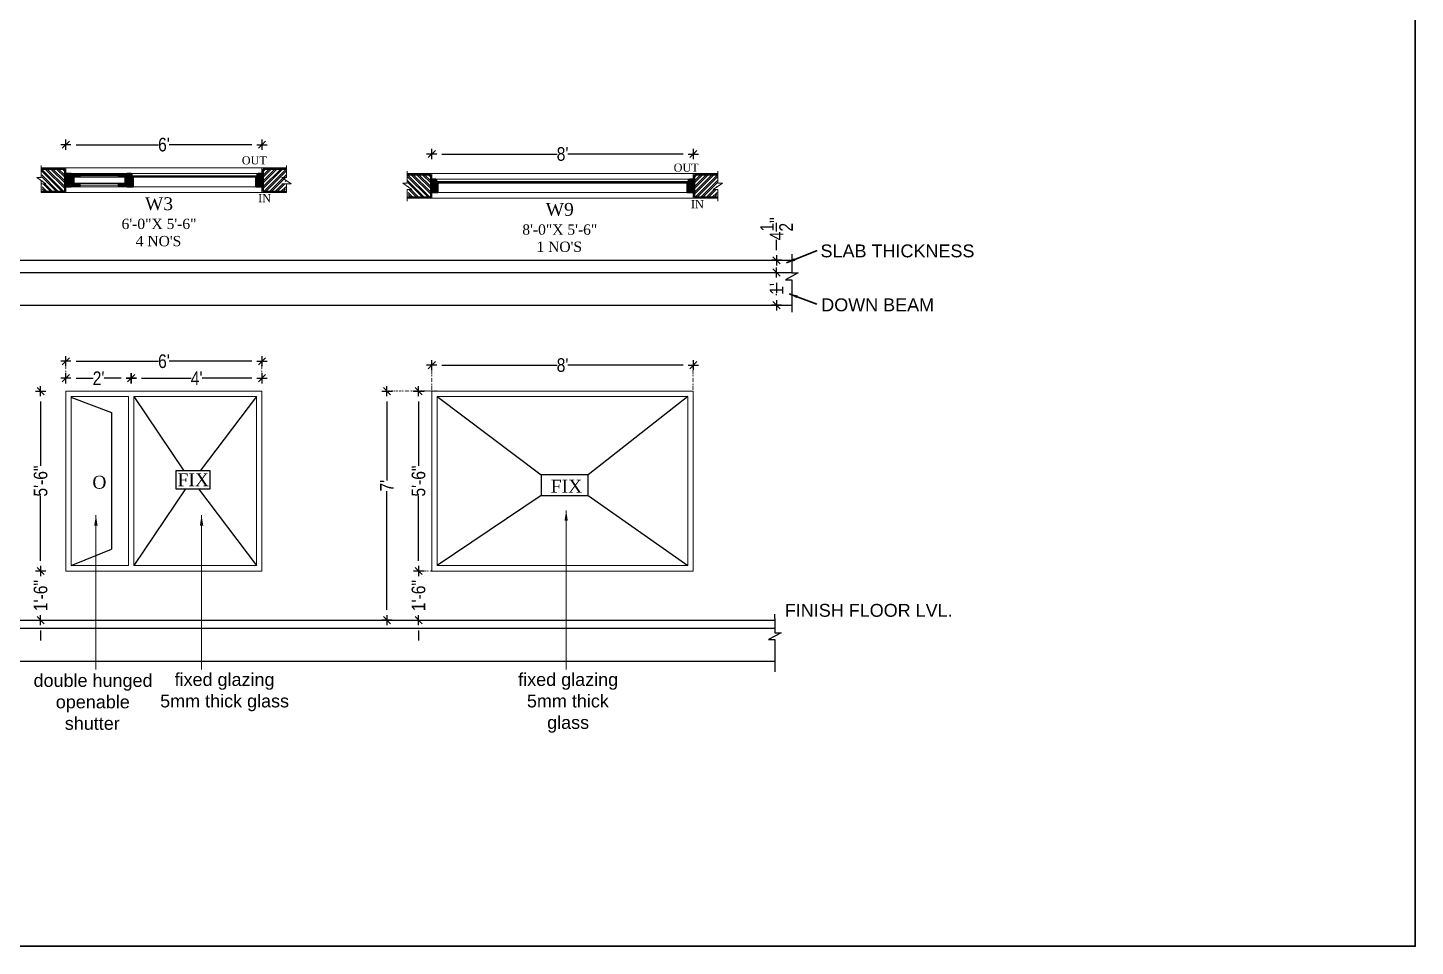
# Model space of a CAD drawing. Extents: x 187966 to 202201, y 659574 to 1343694.
# Drawn here: x 194190 to 194700, y 663831 to 664168 of the extents above; entities that cross this region are included whole.
import ezdxf
from ezdxf.lldxf.tags import DXFTag

# ---------------------------------------------------------------- set-up
doc = ezdxf.new("R2010")
doc.units = 0
doc.header["$MEASUREMENT"] = 0
doc.header["$PDMODE"] = 32
doc.linetypes.add('DOT2', pattern=[3.175, 0, -3.175])
for name, color, linetype, lineweight in [('A-Wall', 7, 'Continuous', 30), ('ar-DOOR-WOOD', 44, 'Continuous', 0), ('AR-TEXT', 163, 'Continuous', 9), ('dim.', 84, 'Continuous', 25), ('seal', 8, 'Continuous', 0), ('slab beam layout', 142, 'Continuous', 30), ('Text', 55, 'Continuous', 25), ('wall', 1, 'Continuous', 30), ('wall hatch', 253, 'Continuous', 13), ('windows', 255, 'Continuous', 0)]:
    doc.layers.add(name, color=color, linetype=linetype, lineweight=lineweight)
doc.styles.add('AA_03.50', font='ARIALN.TTF', dxfattribs={"height": 8})
doc.styles.add('AA_05.00', font='ARIALN.TTF', dxfattribs={"height": 5})
doc.styles.get("Standard").update_dxf_attribs({"font": 'stylu.ttf', "height": 7})
tags = doc.linetypes.add('DASHED2', pattern=[0.375, 0.25, -0.125]).pattern_tags.tags
tags[6:7] = [DXFTag(74, 4), DXFTag(75, 0), DXFTag(340, '0'), DXFTag(46, 1.0), DXFTag(50, 0.0), DXFTag(44, 0.0), DXFTag(45, 0.0)]
tags[4:5] = [DXFTag(74, 4), DXFTag(75, 0), DXFTag(340, '0'), DXFTag(46, 1.0), DXFTag(50, 0.0), DXFTag(44, 0.0), DXFTag(45, 0.0)]
doc.dimstyles.new('AA_03.50', dxfattribs={"dimtxt": 9, "dimasz": 3.25, "dimexe": 1.75, "dimexo": 3.375, "dimgap": 0.09, "dimtad": 0, "dimdec": 0, "dimzin": 3, "dimdsep": 46, "dimlunit": 4, "dimtxsty": 'AA_03.50', "dimblk": 'DOTSMALL', "dimcen": 0.09, "dimclre": 7, "dimadec": 0, "dimazin": 0, "dimtfac": 1, "dimtdec": 0, "dimtofl": 0, "dimtmove": 0, "dimatfit": 3, "dimfxl": 1, "dimtolj": 1, "dimtzin": 0, "dimlwd": -1, "dimarcsym": 0})
doc.dimstyles.new('AA_05.00', dxfattribs={"dimtxt": 5, "dimasz": 3.75, "dimexe": 0.18, "dimexo": 0.0625, "dimgap": 0.09, "dimtad": 0, "dimdec": 1, "dimzin": 0, "dimdsep": 46, "dimlunit": 4, "dimtxsty": 'AA_05.00', "dimblk": 'DIM ARROW', "dimcen": 0.09, "dimclrd": 9, "dimclre": 256, "dimadec": 0, "dimazin": 0, "dimtfac": 1, "dimtdec": 1, "dimtofl": 0, "dimtmove": 0, "dimatfit": 3, "dimfxl": 1, "dimtolj": 1, "dimtzin": 0, "dimlwd": -1, "dimarcsym": 0})
pattern_1 = [(135, (417621.44485, 668296.05725), (0.3479856207, 0.3479856207), []), (135, (417621.09686, 668296.05725), (0.3479856207, 0.3479856207), [0.6151574803, -0.1230314961, 0, -0.1230314961])]

# ---------------------------------------------------------------- blocks, each defined once
blk = doc.blocks.new('DIM ARROW')
at = {"color": 3, "ltscale": 0.1}
for p, q in [((-0.5, 0), (0.5, 0)), ((-0.35, -0.35), (0.35, 0.35)), ((0, 0.5), (0, -0.5))]:
    blk.add_line(p, q, dxfattribs=at)
blk = doc.blocks.new('*D117')
at = {"layer": 'DEFPOINTS', "color": 0, "ltscale": 0.1, "transparency": 16777216}
for p in [(194204.48, 664045.25), (194204.48, 664041.17), (194276.47, 664041.17)]:
    blk.add_point(p, dxfattribs=at)
at = {"layer": 'dim.', "linetype": 'DOT2', "lineweight": -2, "ltscale": 0.1, "transparency": 16777216}
for p, q in [((194204.48, 664041.23), (194204.48, 664045.43)), ((194276.47, 664041.23), (194276.47, 664045.43))]:
    blk.add_line(p, q, dxfattribs=at)
at = {"layer": 'dim.', "color": 9, "ltscale": 0.1, "transparency": 16777216}
for p, q in [((194208.23, 664045.25), (194238.49, 664045.25)), ((194272.72, 664045.25), (194242.46, 664045.25))]:
    blk.add_line(p, q, dxfattribs=at)
at = {"layer": 'dim.', "color": 9, "ltscale": 0.1, "transparency": 16777216, "xscale": 3.75, "yscale": 3.75, "zscale": 3.75, "rotation": 180}
blk.add_blockref('DIM ARROW', (194204.48, 664045.25), dxfattribs=at)
at = {"layer": 'dim.', "color": 9, "ltscale": 0.1, "transparency": 16777216, "xscale": 3.75, "yscale": 3.75, "zscale": 3.75}
blk.add_blockref('DIM ARROW', (194276.47, 664045.25), dxfattribs=at)
at = {"layer": 'dim.', "color": 0, "ltscale": 0.1, "transparency": 16777216, "insert": (194240.48, 664045.25), "char_height": 5, "attachment_point": 5, "style": 'AA_05.00'}
blk.add_mtext("\\A1;6'", dxfattribs=at)
blk = doc.blocks.new('*D118')
at = {"layer": 'DEFPOINTS', "color": 0, "ltscale": 0.1, "transparency": 16777216}
for p in [(194195.22, 663968.31), (194195.22, 663968.31), (194195.22, 663950.31)]:
    blk.add_point(p, dxfattribs=at)
at = {"layer": 'dim.', "color": 9, "ltscale": 0.1, "transparency": 16777216}
for p, q in [((194195.22, 663972.06), (194195.22, 663975.81)), ((194195.22, 663946.56), (194195.22, 663942.81))]:
    blk.add_line(p, q, dxfattribs=at)
at = {"layer": 'dim.', "linetype": 'DOT2', "lineweight": -2, "ltscale": 0.1, "transparency": 16777216}
for p, q in [((194195.16, 663968.31), (194195.04, 663968.31)), ((194195.16, 663950.31), (194195.04, 663950.31))]:
    blk.add_line(p, q, dxfattribs=at)
at = {"layer": 'dim.', "color": 9, "ltscale": 0.1, "transparency": 16777216, "xscale": 3.75, "yscale": 3.75, "zscale": 3.75}
for p, rotation in [((194195.22, 663968.31), 270), ((194195.22, 663950.31), 90)]:
    blk.add_blockref('DIM ARROW', p, dxfattribs=dict(at, rotation=rotation))
at = {"layer": 'dim.', "color": 0, "ltscale": 0.1, "transparency": 16777216, "insert": (194195.22, 663959.31), "char_height": 5, "attachment_point": 5, "rotation": 90, "style": 'AA_05.00'}
blk.add_mtext('\\A1;1\'-6"', dxfattribs=at)
blk = doc.blocks.new('*D119')
at = {"layer": 'DEFPOINTS', "color": 0, "ltscale": 0.1, "transparency": 16777216}
for p in [(194195.22, 664034.31), (194195.22, 664034.31), (194195.22, 663968.31)]:
    blk.add_point(p, dxfattribs=at)
at = {"layer": 'dim.', "linetype": 'DOT2', "lineweight": -2, "ltscale": 0.1, "transparency": 16777216}
for p, q in [((194195.16, 664034.31), (194195.04, 664034.31)), ((194195.16, 663968.31), (194195.04, 663968.31))]:
    blk.add_line(p, q, dxfattribs=at)
at = {"layer": 'dim.', "color": 9, "ltscale": 0.1, "transparency": 16777216}
for p, q in [((194195.22, 664030.56), (194195.22, 664006.86)), ((194195.22, 663972.06), (194195.22, 663995.77))]:
    blk.add_line(p, q, dxfattribs=at)
at = {"layer": 'dim.', "color": 9, "ltscale": 0.1, "transparency": 16777216, "xscale": 3.75, "yscale": 3.75, "zscale": 3.75}
for p, rotation in [((194195.22, 664034.31), 90), ((194195.22, 663968.31), 270)]:
    blk.add_blockref('DIM ARROW', p, dxfattribs=dict(at, rotation=rotation))
at = {"layer": 'dim.', "color": 0, "ltscale": 0.1, "transparency": 16777216, "insert": (194195.22, 664001.31), "char_height": 5, "attachment_point": 5, "rotation": 90, "style": 'AA_05.00'}
blk.add_mtext('\\A1;5\'-6"', dxfattribs=at)
blk = doc.blocks.new('*D120')
at = {"layer": 'DEFPOINTS', "color": 0, "ltscale": 0.1, "transparency": 16777216}
for p in [(194204.48, 664039.03), (194228.48, 664039.03), (194228.48, 664039.03)]:
    blk.add_point(p, dxfattribs=at)
at = {"layer": 'dim.', "linetype": 'DOT2', "lineweight": -2, "ltscale": 0.1, "transparency": 16777216}
for p, q in [((194204.48, 664038.97), (194204.48, 664038.85)), ((194228.48, 664039.09), (194228.48, 664039.21))]:
    blk.add_line(p, q, dxfattribs=at)
at = {"layer": 'dim.', "color": 9, "ltscale": 0.1, "transparency": 16777216}
for p, q in [((194208.23, 664039.03), (194214.47, 664039.03)), ((194224.73, 664039.03), (194218.49, 664039.03))]:
    blk.add_line(p, q, dxfattribs=at)
at = {"layer": 'dim.', "color": 9, "ltscale": 0.1, "transparency": 16777216, "xscale": 3.75, "yscale": 3.75, "zscale": 3.75, "rotation": 180}
blk.add_blockref('DIM ARROW', (194204.48, 664039.03), dxfattribs=at)
at = {"layer": 'dim.', "color": 9, "ltscale": 0.1, "transparency": 16777216, "xscale": 3.75, "yscale": 3.75, "zscale": 3.75}
blk.add_blockref('DIM ARROW', (194228.48, 664039.03), dxfattribs=at)
at = {"layer": 'dim.', "color": 0, "ltscale": 0.1, "transparency": 16777216, "insert": (194216.48, 664039.03), "char_height": 5, "attachment_point": 5, "style": 'AA_05.00'}
blk.add_mtext("\\A1;2'", dxfattribs=at)
blk = doc.blocks.new('*D121')
at = {"layer": 'DEFPOINTS', "color": 0, "ltscale": 0.1, "transparency": 16777216}
for p in [(194228.48, 664039.03), (194276.47, 664039.03), (194276.47, 664038.76)]:
    blk.add_point(p, dxfattribs=at)
at = {"layer": 'dim.', "linetype": 'DOT2', "lineweight": -2, "ltscale": 0.1, "transparency": 16777216}
for p, q in [((194228.48, 664039.09), (194228.48, 664039.21)), ((194276.47, 664038.82), (194276.47, 664039.21))]:
    blk.add_line(p, q, dxfattribs=at)
at = {"layer": 'dim.', "color": 9, "ltscale": 0.1, "transparency": 16777216}
for p, q in [((194232.23, 664039.03), (194250.42, 664039.03)), ((194272.72, 664039.03), (194254.53, 664039.03))]:
    blk.add_line(p, q, dxfattribs=at)
at = {"layer": 'dim.', "color": 9, "ltscale": 0.1, "transparency": 16777216, "xscale": 3.75, "yscale": 3.75, "zscale": 3.75, "rotation": 180}
blk.add_blockref('DIM ARROW', (194228.48, 664039.03), dxfattribs=at)
at = {"layer": 'dim.', "color": 9, "ltscale": 0.1, "transparency": 16777216, "xscale": 3.75, "yscale": 3.75, "zscale": 3.75}
blk.add_blockref('DIM ARROW', (194276.47, 664039.03), dxfattribs=at)
at = {"layer": 'dim.', "color": 0, "ltscale": 0.1, "transparency": 16777216, "insert": (194252.48, 664039.03), "char_height": 5, "attachment_point": 5, "style": 'AA_05.00'}
blk.add_mtext("\\A1;4'", dxfattribs=at)
blk = doc.blocks.new('*D123')
at = {"layer": 'DEFPOINTS', "color": 0, "ltscale": 0.1, "transparency": 16777216}
for p in [(194204.48, 664124.7), (194276.47, 664124.7), (194276.47, 664124.7)]:
    blk.add_point(p, dxfattribs=at)
at = {"layer": 'dim.', "linetype": 'DOT2', "lineweight": -2, "ltscale": 0.1, "transparency": 16777216}
for p, q in [((194204.48, 664124.76), (194204.48, 664124.88)), ((194276.47, 664124.76), (194276.47, 664124.88))]:
    blk.add_line(p, q, dxfattribs=at)
at = {"layer": 'dim.', "color": 9, "ltscale": 0.1, "transparency": 16777216}
for p, q in [((194208.23, 664124.7), (194238.49, 664124.7)), ((194272.72, 664124.7), (194242.46, 664124.7))]:
    blk.add_line(p, q, dxfattribs=at)
at = {"layer": 'dim.', "color": 9, "ltscale": 0.1, "transparency": 16777216, "xscale": 3.75, "yscale": 3.75, "zscale": 3.75, "rotation": 180}
blk.add_blockref('DIM ARROW', (194204.48, 664124.7), dxfattribs=at)
at = {"layer": 'dim.', "color": 9, "ltscale": 0.1, "transparency": 16777216, "xscale": 3.75, "yscale": 3.75, "zscale": 3.75}
blk.add_blockref('DIM ARROW', (194276.47, 664124.7), dxfattribs=at)
at = {"layer": 'dim.', "color": 0, "ltscale": 0.1, "transparency": 16777216, "insert": (194240.48, 664124.7), "char_height": 5, "attachment_point": 5, "style": 'AA_05.00'}
blk.add_mtext("\\A1;6'", dxfattribs=at)
blk = doc.blocks.new('*D174')
at = {"layer": 'DEFPOINTS', "color": 0, "ltscale": 0.1, "transparency": 16777216}
for p in [(194463.5, 664077.81), (194463.5, 664065.81), (194465.32, 664065.81)]:
    blk.add_point(p, dxfattribs=at)
at = {"layer": 'dim.', "linetype": 'DOT2', "lineweight": -2, "ltscale": 0.1, "transparency": 16777216}
for p, q in [((194463.56, 664077.81), (194465.5, 664077.81)), ((194463.56, 664065.81), (194465.5, 664065.81))]:
    blk.add_line(p, q, dxfattribs=at)
at = {"layer": 'dim.', "color": 9, "ltscale": 0.1, "transparency": 16777216}
for p, q in [((194465.32, 664074.06), (194465.32, 664073.59)), ((194465.32, 664069.56), (194465.32, 664070.03))]:
    blk.add_line(p, q, dxfattribs=at)
at = {"layer": 'dim.', "color": 9, "ltscale": 0.1, "transparency": 16777216, "xscale": 3.75, "yscale": 3.75, "zscale": 3.75}
for p, rotation in [((194465.32, 664077.81), 90), ((194465.32, 664065.81), 270)]:
    blk.add_blockref('DIM ARROW', p, dxfattribs=dict(at, rotation=rotation))
at = {"layer": 'dim.', "color": 0, "ltscale": 0.1, "transparency": 16777216, "insert": (194465.32, 664071.81), "char_height": 5, "attachment_point": 5, "rotation": 90, "style": 'AA_05.00'}
blk.add_mtext("\\A1;1'", dxfattribs=at)
blk = doc.blocks.new('*D175')
at = {"layer": 'DEFPOINTS', "color": 0, "ltscale": 0.1, "transparency": 16777216}
for p in [(194462.39, 664082.31), (194465.32, 664082.31), (194462.39, 664077.81)]:
    blk.add_point(p, dxfattribs=at)
at = {"layer": 'dim.', "color": 9, "ltscale": 0.1, "transparency": 16777216}
for p, q in [((194465.32, 664086.06), (194465.32, 664089.81)), ((194465.32, 664074.06), (194465.32, 664070.31))]:
    blk.add_line(p, q, dxfattribs=at)
at = {"layer": 'dim.', "linetype": 'DOT2', "lineweight": -2, "ltscale": 0.1, "transparency": 16777216}
for p, q in [((194462.45, 664082.31), (194465.5, 664082.31)), ((194462.45, 664077.81), (194465.5, 664077.81))]:
    blk.add_line(p, q, dxfattribs=at)
at = {"layer": 'dim.', "color": 9, "ltscale": 0.1, "transparency": 16777216, "xscale": 3.75, "yscale": 3.75, "zscale": 3.75}
for p, rotation in [((194465.32, 664082.31), 270), ((194465.32, 664077.81), 90)]:
    blk.add_blockref('DIM ARROW', p, dxfattribs=dict(at, rotation=rotation))
at = {"layer": 'dim.', "color": 0, "ltscale": 0.1, "transparency": 16777216, "insert": (194465.32, 664093.85), "char_height": 5, "attachment_point": 5, "rotation": 90, "style": 'AA_05.00'}
blk.add_mtext('\\A1;4{\\H1.000000x;\\S1/2;}"', dxfattribs=at)
blk = doc.blocks.new('_DotSmall')
at = {"color": 0, "linetype": 'ByBlock', "const_width": 0.5}
blk.add_lwpolyline([(-0.0625, 0, 1), (0.0625, 0, 1)], format="xyb", close=True, dxfattribs=at)
blk = doc.blocks.new('*D195')
at = {"layer": 'DEFPOINTS', "color": 0, "ltscale": 0.1, "transparency": 16777216}
for p in [(194322.32, 664034.31), (194338.78, 664034.31), (194322.59, 663950.31)]:
    blk.add_point(p, dxfattribs=at)
at = {"layer": 'dim.', "linetype": 'DOT2', "lineweight": -2, "ltscale": 0.1, "transparency": 16777216}
for p, q in [((194338.72, 664034.31), (194322.14, 664034.31)), ((194322.52, 663950.31), (194322.14, 663950.31))]:
    blk.add_line(p, q, dxfattribs=at)
at = {"layer": 'dim.', "color": 9, "ltscale": 0.1, "transparency": 16777216}
for p, q in [((194322.32, 664030.56), (194322.32, 664001.56)), ((194322.32, 663954.06), (194322.32, 663997.64))]:
    blk.add_line(p, q, dxfattribs=at)
at = {"layer": 'dim.', "color": 9, "ltscale": 0.1, "transparency": 16777216, "xscale": 3.75, "yscale": 3.75, "zscale": 3.75}
for p, rotation in [((194322.32, 664034.31), 90), ((194322.32, 663950.31), 270)]:
    blk.add_blockref('DIM ARROW', p, dxfattribs=dict(at, rotation=rotation))
at = {"layer": 'dim.', "color": 0, "ltscale": 0.1, "transparency": 16777216, "insert": (194322.32, 663999.6), "char_height": 5, "attachment_point": 5, "rotation": 90, "style": 'AA_05.00'}
blk.add_mtext("\\A1;7'", dxfattribs=at)
blk = doc.blocks.new('*D196')
at = {"layer": 'DEFPOINTS', "color": 0, "ltscale": 0.1, "transparency": 16777216}
for p in [(194338.78, 664121.26), (194434.78, 664121.26), (194434.78, 664121.26)]:
    blk.add_point(p, dxfattribs=at)
at = {"layer": 'dim.', "linetype": 'DOT2', "lineweight": -2, "ltscale": 0.1, "transparency": 16777216}
for p, q in [((194338.78, 664121.32), (194338.78, 664121.44)), ((194434.78, 664121.32), (194434.78, 664121.44))]:
    blk.add_line(p, q, dxfattribs=at)
at = {"layer": 'dim.', "color": 9, "ltscale": 0.1, "transparency": 16777216}
for p, q in [((194342.53, 664121.26), (194384.8, 664121.26)), ((194431.03, 664121.26), (194388.76, 664121.26))]:
    blk.add_line(p, q, dxfattribs=at)
at = {"layer": 'dim.', "color": 9, "ltscale": 0.1, "transparency": 16777216, "xscale": 3.75, "yscale": 3.75, "zscale": 3.75, "rotation": 180}
blk.add_blockref('DIM ARROW', (194338.78, 664121.26), dxfattribs=at)
at = {"layer": 'dim.', "color": 9, "ltscale": 0.1, "transparency": 16777216, "xscale": 3.75, "yscale": 3.75, "zscale": 3.75}
blk.add_blockref('DIM ARROW', (194434.78, 664121.26), dxfattribs=at)
at = {"layer": 'dim.', "color": 0, "ltscale": 0.1, "transparency": 16777216, "insert": (194386.78, 664121.26), "char_height": 5, "attachment_point": 5, "style": 'AA_05.00'}
blk.add_mtext("\\A1;8'", dxfattribs=at)
blk = doc.blocks.new('*D197')
at = {"layer": 'DEFPOINTS', "color": 0, "ltscale": 0.1, "transparency": 16777216}
for p in [(194333.94, 663968.31), (194333.94, 663968.31), (194331.62, 663950.31)]:
    blk.add_point(p, dxfattribs=at)
at = {"layer": 'dim.', "color": 9, "ltscale": 0.1, "transparency": 16777216}
for p, q in [((194333.94, 663972.06), (194333.94, 663975.81)), ((194333.94, 663946.56), (194333.94, 663942.81))]:
    blk.add_line(p, q, dxfattribs=at)
at = {"layer": 'dim.', "linetype": 'DOT2', "lineweight": -2, "ltscale": 0.1, "transparency": 16777216}
for p, q in [((194333.88, 663968.31), (194333.76, 663968.31)), ((194331.68, 663950.31), (194334.12, 663950.31))]:
    blk.add_line(p, q, dxfattribs=at)
at = {"layer": 'dim.', "color": 9, "ltscale": 0.1, "transparency": 16777216, "xscale": 3.75, "yscale": 3.75, "zscale": 3.75}
for p, rotation in [((194333.94, 663968.31), 270), ((194333.94, 663950.31), 90)]:
    blk.add_blockref('DIM ARROW', p, dxfattribs=dict(at, rotation=rotation))
at = {"layer": 'dim.', "color": 0, "ltscale": 0.1, "transparency": 16777216, "insert": (194333.94, 663959.31), "char_height": 5, "attachment_point": 5, "rotation": 90, "style": 'AA_05.00'}
blk.add_mtext('\\A1;1\'-6"', dxfattribs=at)
blk = doc.blocks.new('*D198')
at = {"layer": 'DEFPOINTS', "color": 0, "ltscale": 0.1, "transparency": 16777216}
for p in [(194333.94, 664034.31), (194340.78, 664034.31), (194338.78, 663968.31)]:
    blk.add_point(p, dxfattribs=at)
at = {"layer": 'dim.', "linetype": 'DOT2', "lineweight": -2, "ltscale": 0.1, "transparency": 16777216}
for p, q in [((194340.72, 664034.31), (194333.76, 664034.31)), ((194338.72, 663968.31), (194333.76, 663968.31))]:
    blk.add_line(p, q, dxfattribs=at)
at = {"layer": 'dim.', "color": 9, "ltscale": 0.1, "transparency": 16777216}
for p, q in [((194333.94, 664030.56), (194333.94, 664006.86)), ((194333.94, 663972.06), (194333.94, 663995.77))]:
    blk.add_line(p, q, dxfattribs=at)
at = {"layer": 'dim.', "color": 9, "ltscale": 0.1, "transparency": 16777216, "xscale": 3.75, "yscale": 3.75, "zscale": 3.75}
for p, rotation in [((194333.94, 664034.31), 90), ((194333.94, 663968.31), 270)]:
    blk.add_blockref('DIM ARROW', p, dxfattribs=dict(at, rotation=rotation))
at = {"layer": 'dim.', "color": 0, "ltscale": 0.1, "transparency": 16777216, "insert": (194333.94, 664001.31), "char_height": 5, "attachment_point": 5, "rotation": 90, "style": 'AA_05.00'}
blk.add_mtext('\\A1;5\'-6"', dxfattribs=at)
blk = doc.blocks.new('*D199')
at = {"layer": 'DEFPOINTS', "color": 0, "ltscale": 0.1, "transparency": 16777216}
for p in [(194434.78, 664043.83), (194338.78, 664034.31), (194434.78, 664034.31)]:
    blk.add_point(p, dxfattribs=at)
at = {"layer": 'dim.', "linetype": 'DOT2', "lineweight": -2, "ltscale": 0.1, "transparency": 16777216}
for p, q in [((194338.78, 664034.37), (194338.78, 664044.01)), ((194434.78, 664034.37), (194434.78, 664044.01))]:
    blk.add_line(p, q, dxfattribs=at)
at = {"layer": 'dim.', "color": 9, "ltscale": 0.1, "transparency": 16777216}
for p, q in [((194342.53, 664043.83), (194384.8, 664043.83)), ((194431.03, 664043.83), (194388.76, 664043.83))]:
    blk.add_line(p, q, dxfattribs=at)
at = {"layer": 'dim.', "color": 9, "ltscale": 0.1, "transparency": 16777216, "xscale": 3.75, "yscale": 3.75, "zscale": 3.75, "rotation": 180}
blk.add_blockref('DIM ARROW', (194338.78, 664043.83), dxfattribs=at)
at = {"layer": 'dim.', "color": 9, "ltscale": 0.1, "transparency": 16777216, "xscale": 3.75, "yscale": 3.75, "zscale": 3.75}
blk.add_blockref('DIM ARROW', (194434.78, 664043.83), dxfattribs=at)
at = {"layer": 'dim.', "color": 0, "ltscale": 0.1, "transparency": 16777216, "insert": (194386.78, 664043.83), "char_height": 5, "attachment_point": 5, "style": 'AA_05.00'}
blk.add_mtext("\\A1;8'", dxfattribs=at)

msp = doc.modelspace()

# ---------------------------------------------------------------- hatches: boundary and pattern name
at = {"layer": 'ar-DOOR-WOOD'}
h = msp.add_hatch(dxfattribs=at)
h.set_pattern_fill('ANSI35', color=256, scale=1.968504, angle=180, style=0)
h.set_pattern_definition([(135, (417618.8562, 668296.05725), (0.3479856207, 0.3479856207), []), (135, (417618.5082, 668296.05725), (0.3479856207, 0.3479856207), [0.6151574803, -0.1230314961, 0, -0.1230314961])])
h.paths.add_polyline_path([(194204.48, 664109.19), (194206.45, 664109.19), (194206.45, 664110.57), (194207.43, 664110.57), (194207.43, 664112.73), (194206.45, 664112.73), (194206.45, 664114.11), (194204.48, 664114.11)])
h = msp.add_hatch(dxfattribs=at)
h.set_pattern_fill('ANSI35', color=256, scale=1.968504, style=0)
h.set_pattern_definition([(45, (-29187.9898, 668296.05725), (-0.3479856207, 0.3479856207), []), (45, (-29187.6418, 668296.05725), (-0.3479856207, 0.3479856207), [0.6151574803, -0.1230314961, 0, -0.1230314961])])
h.paths.add_polyline_path([(194206.76, 664114.01), (194206.76, 664112.87), (194209.71, 664112.87), (194209.71, 664113.44), (194209.71, 664113.68), (194209.71, 664114.01)])
h = msp.add_hatch(dxfattribs=at)
h.set_pattern_fill('ANSI35', color=256, scale=1.968504, angle=180, style=0)
h.set_pattern_definition(pattern_1)
h.paths.add_polyline_path([(194226.69, 664114.01), (194226.69, 664112.87), (194223.74, 664112.87), (194223.74, 664113.44), (194223.74, 664113.68), (194223.74, 664114.01)])
h = msp.add_hatch(dxfattribs=at)
h.set_pattern_fill('ANSI35', color=256, scale=1.968504, angle=180, style=0)
h.set_pattern_definition(pattern_1)
h.paths.add_polyline_path([(194227.01, 664112.73), (194226.26, 664112.73), (194226.26, 664110.57), (194227.01, 664110.57), (194227.01, 664109.19), (194229.21, 664109.19), (194229.21, 664112.73), (194229.21, 664112.73), (194228.46, 664112.73), (194228.46, 664113.01), (194228.46, 664114.11), (194227.01, 664114.11)])
h = msp.add_hatch(dxfattribs=at)
h.set_pattern_fill('ANSI35', color=256, scale=0.1, angle=450, style=0)
h.set_pattern_definition([(135, (-3858927.5469, 9038550.8517), (-0.449012806053, -0.449012806053), []), (135, (-3858927.5469, 9038551.3007), (-0.449012806053, -0.449012806053), [0.79375, -0.15875, 0, -0.15875])])
h.paths.add_polyline_path([(194274.27, 664109.19), (194276.47, 664109.19), (194276.47, 664114.11), (194275.02, 664114.11), (194275.02, 664112.73), (194274.27, 664112.73)])
h = msp.add_hatch(dxfattribs=at)
h.set_pattern_fill('ANSI35', color=256, scale=1.968504, angle=180, style=0)
h.set_pattern_definition([(225, (-35.3808, -314.4788), (0.34798562066, -0.34798562066), []), (225, (-35.7288, -314.4788), (0.34798562066, -0.34798562066), [0.6151574803, -0.12303149606, 0, -0.12303149606])])
h.paths.add_polyline_path([(194340.99, 664110.64), (194340.24, 664110.64), (194340.24, 664112.02), (194338.78, 664112.02), (194338.78, 664107.1), (194340.99, 664107.1)])
h = msp.add_hatch(dxfattribs=at)
h.set_pattern_fill('ANSI35', color=256, scale=1.968504, angle=180, style=0)
h.set_pattern_definition([(225, (24.6192, -314.4788), (0.34798562066, -0.34798562066), []), (225, (24.2712, -314.4788), (0.34798562066, -0.34798562066), [0.6151574803, -0.12303149606, 0, -0.12303149606])])
h.paths.add_polyline_path([(194432.57, 664107.1), (194434.78, 664107.1), (194434.78, 664112.02), (194433.32, 664112.02), (194433.32, 664110.64), (194432.57, 664110.64)])
h = msp.add_hatch(dxfattribs=at)
h.set_pattern_fill('ANSI35', color=256, scale=1.968504, style=0)
h.set_pattern_definition([(315, (-29187.9898, 659927.24094), (-0.3479856207, -0.3479856207), []), (315, (-29187.6418, 659927.24094), (-0.3479856207, -0.3479856207), [0.6151574803, -0.1230314961, 0, -0.1230314961])])
h.paths.add_polyline_path([(194206.76, 664109.29), (194206.76, 664110.43), (194209.71, 664110.43), (194209.71, 664109.86), (194209.71, 664109.62), (194209.71, 664109.29)])
h = msp.add_hatch(dxfattribs=at)
h.set_pattern_fill('ANSI35', color=256, scale=1.968504, angle=180, style=0)
h.set_pattern_definition([(225, (417621.44485, 659927.24094), (0.3479856207, -0.3479856207), []), (225, (417621.09686, 659927.24094), (0.3479856207, -0.3479856207), [0.6151574803, -0.1230314961, 0, -0.1230314961])])
h.paths.add_polyline_path([(194226.69, 664109.29), (194226.69, 664110.43), (194223.74, 664110.43), (194223.74, 664109.86), (194223.74, 664109.62), (194223.74, 664109.29)])
at = {"layer": 'wall hatch'}
h = msp.add_hatch(dxfattribs=at)
h.set_pattern_fill('ANSI32', color=256, scale=3.937008, style=0)
h.set_pattern_definition([(135, (419074.446, 668297.7108), (1.043956862, 1.043956862), []), (135, (419073.7501, 668297.7108), (1.043956862, 1.043956862), [])])
h.paths.add_polyline_path([(194197.16, 664110.34), (194195.71, 664111.34), (194195.55, 664115.78), (194204.08, 664115.78), (194204.08, 664107.52), (194195.84, 664107.52), (194195.74, 664110.34), (194196.27, 664110.34)])
h = msp.add_hatch(dxfattribs=at)
h.set_pattern_fill('ANSI32', color=256, scale=3.937008, style=0)
h.set_pattern_definition([(45, (-30593.4929, 668297.7108), (-1.043956862, 1.043956862), []), (45, (-30592.7969, 668297.7108), (-1.043956862, 1.043956862), [])])
h.paths.add_polyline_path([(194283.79, 664110.34), (194285.24, 664111.34), (194285.4, 664115.78), (194276.87, 664115.78), (194276.87, 664107.52), (194285.11, 664107.52), (194285.21, 664110.34), (194284.69, 664110.34)])
h = msp.add_hatch(dxfattribs=at)
h.set_pattern_fill('ANSI32', color=256, scale=3.937008, style=0)
h.set_pattern_definition([(135, (419208.7492, 668295.6228), (1.043956862, 1.043956862), []), (135, (419208.0532, 668295.6228), (1.043956862, 1.043956862), [])])
h.paths.add_polyline_path([(194331.46, 664108.25), (194330.01, 664109.25), (194329.86, 664113.69), (194338.39, 664113.69), (194338.39, 664105.43), (194330.15, 664105.43), (194330.05, 664108.25), (194330.57, 664108.25)])
h = msp.add_hatch(dxfattribs=at)
h.set_pattern_fill('ANSI32', color=256, scale=3.937008, style=0)
h.set_pattern_definition([(45, (-30435.1898, 668295.6228), (-1.043956862, 1.043956862), []), (45, (-30434.4938, 668295.6228), (-1.043956862, 1.043956862), [])])
h.paths.add_polyline_path([(194442.09, 664108.25), (194443.55, 664109.25), (194443.7, 664113.69), (194435.17, 664113.69), (194435.17, 664105.43), (194443.41, 664105.43), (194443.51, 664108.25), (194442.99, 664108.25)])

# ---------------------------------------------------------------- linework, layer by layer
at = {"layer": 'A-Wall'}
msp.add_lwpolyline([(193076.85, 664504.47), (194699.74, 664504.47), (194699.74, 663830.69), (193076.85, 663830.69)], close=True, dxfattribs=at)
at = {"layer": 'ar-DOOR-WOOD'}
for p, q in [((194206.45, 664114.11), (194227.01, 664114.11)), ((194207.43, 664112.73), (194226.26, 664112.73)), ((194228.46, 664114.11), (194275.75, 664114.11)), ((194274.27, 664112.73), (194229.21, 664112.73)), ((194340.65, 664112.02), (194434.05, 664112.02)), ((194206.45, 664109.19), (194227.01, 664109.19)), ((194226.26, 664110.57), (194207.43, 664110.57)), ((194209.71, 664109.86), (194223.74, 664109.86)), ((194229.21, 664109.19), (194274.27, 664109.19)), ((194432.57, 664110.64), (194340.99, 664110.64)), ((194340.99, 664107.1), (194432.57, 664107.1)), ((194227.48, 664034.31), (194227.48, 664034.29)), ((194361.78, 664017.31), (194361.78, 664017.29))]:
    msp.add_line(p, q, dxfattribs=at)
at = {"layer": 'ar-DOOR-WOOD', "color": 4}
for p, q in [((194209.71, 664113.68), (194223.74, 664113.68)), ((194209.71, 664113.44), (194223.74, 664113.44)), ((194228.46, 664113.01), (194275.02, 664113.01)), ((194228.87, 664113.24), (194275.02, 664113.24)), ((194340.65, 664111.16), (194433.32, 664111.16)), ((194340.24, 664110.92), (194433.32, 664110.92))]:
    msp.add_line(p, q, dxfattribs=at)
at = {"layer": 'seal', "lineweight": 5}
for p, q in [((194204.48, 664116.18), (194276.47, 664116.18)), ((194204.48, 664107.12), (194276.47, 664107.12))]:
    msp.add_line(p, q, dxfattribs=at)
at = {"layer": 'seal', "lineweight": 25, "ltscale": 0.005}
for p, q in [((193623.62, 664082.31), (194470.93, 664082.31)), ((193623.62, 664077.81), (194470.93, 664077.81)), ((193623.62, 664065.81), (194470.93, 664065.81)), ((193618.33, 663950.31), (194464.7, 663950.31))]:
    msp.add_line(p, q, dxfattribs=at)
at = {"layer": 'slab beam layout', "lineweight": 25, "ltscale": 0.005}
msp.add_line((193618.33, 663947.31), (194464.7, 663947.31), dxfattribs=at)
at = {"layer": 'Text', "linetype": 'DASHED2', "lineweight": -2, "ltscale": 5}
for p, q in [((194206.35, 664032.15), (194221.22, 664026.44)), ((194229.48, 664032.31), (194247.82, 664005.09)), ((194274.47, 664032.31), (194253.76, 664005.09)), ((194340.78, 664032.31), (194378.92, 664003.59)), ((194432.78, 664032.31), (194396.14, 664003.59)), ((194221.22, 664026.44), (194221.22, 663976.39)), ((194248.4, 663998.41), (194229.48, 663970.31)), ((194253.19, 663998.41), (194274.47, 663970.31)), ((194378.92, 663996.06), (194340.78, 663970.31)), ((194396.14, 663996.06), (194432.78, 663970.31)), ((194206.48, 663970.31), (194221.22, 663976.39))]:
    msp.add_line(p, q, dxfattribs=at)
for points in [[(194257.42, 664005.09), (194244.8, 664005.09), (194244.8, 663998.41), (194257.42, 663998.41)], [(194396.14, 664003.59), (194378.92, 664003.59), (194378.92, 663996.06), (194396.14, 663996.06)]]:
    msp.add_lwpolyline(points, close=True, dxfattribs=at)
at = {"layer": 'wall', "lineweight": 5}
for p, q in [((194195.48, 664117.08), (194195.48, 664112.65)), ((194195.48, 664116.18), (194204.48, 664116.18)), ((194204.48, 664116.18), (194204.48, 664107.12)), ((194285.47, 664116.18), (194276.47, 664116.18)), ((194276.47, 664116.18), (194276.47, 664107.12)), ((194285.47, 664117.08), (194285.47, 664112.65)), ((194195.48, 664112.65), (194193.8, 664112.65)), ((194193.8, 664112.65), (194197.16, 664110.34)), ((194195.48, 664111.35), (194195.48, 664107.12)), ((194206.76, 664114.01), (194226.69, 664114.01)), ((194206.76, 664114.01), (194206.76, 664112.87)), ((194226.69, 664112.87), (194206.76, 664112.87)), ((194209.71, 664114.01), (194209.71, 664112.87)), ((194223.74, 664114.01), (194223.74, 664112.87)), ((194226.69, 664114.01), (194226.69, 664112.87)), ((194285.47, 664112.65), (194283.79, 664112.65)), ((194283.79, 664112.65), (194287.15, 664110.34)), ((194329.79, 664114.99), (194329.79, 664110.56)), ((194329.79, 664114.09), (194338.78, 664114.09)), ((194338.78, 664114.09), (194434.78, 664114.09)), ((194338.78, 664114.09), (194338.78, 664105.03)), ((194443.77, 664114.09), (194434.78, 664114.09)), ((194434.78, 664114.09), (194434.78, 664105.03)), ((194443.77, 664114.99), (194443.77, 664110.56)), ((194197.16, 664110.34), (194195.48, 664110.34)), ((194204.48, 664107.12), (194195.48, 664107.12)), ((194226.69, 664110.43), (194206.76, 664110.43)), ((194206.76, 664109.29), (194206.76, 664110.43)), ((194206.76, 664109.29), (194226.69, 664109.29)), ((194209.71, 664109.29), (194209.71, 664110.43)), ((194223.74, 664109.29), (194223.74, 664110.43)), ((194226.69, 664109.29), (194226.69, 664110.43)), ((194276.47, 664107.12), (194285.47, 664107.12)), ((194283.79, 664110.34), (194285.47, 664110.34)), ((194285.47, 664110.34), (194285.47, 664107.12)), ((194287.15, 664110.34), (194285.47, 664110.34)), ((194329.79, 664110.56), (194328.11, 664110.56)), ((194328.11, 664110.56), (194331.46, 664108.25)), ((194329.79, 664108.25), (194329.79, 664104.03)), ((194331.46, 664108.25), (194329.79, 664108.25)), ((194445.45, 664110.56), (194442.09, 664108.25)), ((194442.09, 664108.25), (194443.77, 664108.25)), ((194443.77, 664110.56), (194445.45, 664110.56)), ((194443.77, 664108.25), (194443.77, 664104.03)), ((194338.78, 664105.03), (194329.79, 664105.03)), ((194338.78, 664105.03), (194434.78, 664105.03)), ((194434.78, 664105.03), (194443.77, 664105.03))]:
    msp.add_line(p, q, dxfattribs=at)
at = {"layer": 'wall'}
for p, q in [((194195.48, 664115.78), (194204.08, 664115.78)), ((194204.08, 664107.52), (194204.08, 664115.78)), ((194204.48, 664114.11), (194206.45, 664114.11)), ((194204.48, 664114.11), (194204.48, 664109.19)), ((194206.45, 664114.11), (194206.45, 664112.73)), ((194206.45, 664112.73), (194207.43, 664112.73)), ((194207.43, 664112.73), (194207.43, 664110.57)), ((194226.26, 664112.73), (194226.26, 664110.57)), ((194226.26, 664112.73), (194227.01, 664112.73)), ((194227.01, 664114.11), (194228.46, 664114.11)), ((194227.01, 664114.11), (194227.01, 664112.73)), ((194228.46, 664114.11), (194228.46, 664112.73)), ((194228.46, 664112.73), (194229.21, 664112.73)), ((194229.21, 664112.73), (194229.21, 664109.19)), ((194274.27, 664112.73), (194274.27, 664109.19)), ((194275.02, 664112.73), (194274.27, 664112.73)), ((194276.47, 664114.11), (194275.02, 664114.11)), ((194275.02, 664114.11), (194275.02, 664112.73)), ((194276.47, 664114.11), (194276.47, 664109.19)), ((194276.47, 664114.11), (194276.47, 664109.19)), ((194285.47, 664115.78), (194276.87, 664115.78)), ((194276.87, 664107.52), (194276.87, 664115.78)), ((194329.79, 664113.69), (194338.39, 664113.69)), ((194338.39, 664105.43), (194338.39, 664113.69)), ((194338.78, 664112.02), (194338.78, 664107.1)), ((194338.78, 664112.02), (194340.24, 664112.02)), ((194338.78, 664112.02), (194338.78, 664107.1)), ((194340.24, 664112.02), (194340.24, 664110.64)), ((194434.78, 664112.02), (194433.32, 664112.02)), ((194433.32, 664112.02), (194433.32, 664110.64)), ((194434.78, 664112.02), (194434.78, 664107.1)), ((194434.78, 664112.02), (194434.78, 664107.1)), ((194443.77, 664113.69), (194435.17, 664113.69)), ((194435.17, 664105.43), (194435.17, 664113.69)), ((194204.08, 664107.52), (194195.48, 664107.52)), ((194204.48, 664109.19), (194206.45, 664109.19)), ((194206.45, 664110.57), (194207.43, 664110.57)), ((194206.45, 664110.57), (194206.45, 664109.19)), ((194226.26, 664110.57), (194227.01, 664110.57)), ((194227.01, 664110.57), (194227.01, 664109.19)), ((194227.01, 664109.19), (194229.21, 664109.19)), ((194276.47, 664109.19), (194274.27, 664109.19)), ((194276.87, 664107.52), (194285.47, 664107.52)), ((194338.78, 664107.1), (194340.99, 664107.1)), ((194340.24, 664110.64), (194340.99, 664110.64)), ((194340.99, 664110.64), (194340.99, 664107.1)), ((194432.57, 664110.64), (194432.57, 664107.1)), ((194433.32, 664110.64), (194432.57, 664110.64)), ((194434.78, 664107.1), (194432.57, 664107.1)), ((194338.39, 664105.43), (194329.79, 664105.43)), ((194435.17, 664105.43), (194443.77, 664105.43))]:
    msp.add_line(p, q, dxfattribs=at)
at = {"layer": 'wall', "lineweight": 25, "ltscale": 0.005}
for p, q in [((194464.7, 663950.96), (194464.7, 663952.52)), ((194464.7, 663950.96), (194464.7, 663945.66)), ((194467.05, 663945.66), (194462.36, 663943.18)), ((194462.36, 663943.18), (194464.7, 663943.18)), ((194464.7, 663945.66), (194467.05, 663945.66)), ((194464.7, 663945.66), (194467.05, 663945.66)), ((194464.7, 663943.18), (194464.7, 663935.96)), ((193618.33, 663935.31), (194464.7, 663935.31)), ((194464.7, 663935.96), (194464.7, 663931.29))]:
    msp.add_line(p, q, dxfattribs=at)
at = {"layer": 'wall', "lineweight": 5}
for points in [[(194228.58, 664114.11), (194228.87, 664114.11), (194228.87, 664113.24), (194228.58, 664113.24)], [(194274.9, 664114.11), (194274.61, 664114.11), (194274.61, 664113.24), (194274.9, 664113.24)], [(194340.36, 664112.02), (194340.65, 664112.02), (194340.65, 664111.16), (194340.36, 664111.16)], [(194433.2, 664112.02), (194432.91, 664112.02), (194432.91, 664111.16), (194433.2, 664111.16)]]:
    msp.add_lwpolyline(points, close=True, dxfattribs=at)
at = {"layer": 'wall', "lineweight": 25, "ltscale": 0.005}
msp.add_lwpolyline([(194470.93, 664084.52), (194470.93, 664077.66), (194473.28, 664077.66), (194468.58, 664075.18), (194470.93, 664075.18), (194470.93, 664063.29)], dxfattribs=at)
at = {"layer": 'windows'}
for p, q in [((194276.47, 664034.31), (194204.48, 664034.31)), ((194204.48, 664034.31), (194204.48, 663968.31)), ((194227.48, 664032.31), (194206.48, 664032.31)), ((194206.48, 664032.31), (194206.48, 663970.31)), ((194227.48, 664032.31), (194227.48, 663970.31)), ((194274.47, 664032.31), (194229.48, 664032.31)), ((194229.48, 664032.31), (194229.48, 663970.31)), ((194274.47, 664032.31), (194274.47, 663970.31)), ((194276.47, 664034.31), (194276.47, 663968.31)), ((194338.78, 664034.31), (194434.78, 664034.31)), ((194338.78, 664034.31), (194338.78, 663968.31)), ((194340.78, 664032.31), (194432.78, 664032.31)), ((194340.78, 664032.31), (194340.78, 663970.31)), ((194432.78, 664032.31), (194432.78, 663970.31)), ((194434.78, 664034.31), (194434.78, 663968.31)), ((194227.48, 663970.31), (194206.48, 663970.31)), ((194274.47, 663970.31), (194229.48, 663970.31)), ((194432.78, 663970.31), (194340.78, 663970.31)), ((194276.47, 663968.31), (194204.48, 663968.31)), ((194434.78, 663968.31), (194338.78, 663968.31))]:
    msp.add_line(p, q, dxfattribs=at)

# ---------------------------------------------------------------- texts
at = {"layer": 'AR-TEXT', "char_height": 4.7244, "attachment_point": 1}
for s, insert, width in [('\\pi9.9652;{\\fTimes New Roman|b0|i0|c0|p18;W3\\P\\pi1.382;\\H0.8x;6\'-0"X 5\'-6"\\P\\pi6.5608;4 NO\'S}', (194223.56, 664105.41, -19463.01), 33.9588), ('\\pi9.9652;{\\fTimes New Roman|b0|i0|c0|p18;W9\\P\\pi1.382;\\H0.8x;8\'-0"X 5\'-6"\\P\\pi6.5608;1 NO\'S}', (194370.64, 664103.33, -19463.01), 50.7783), ('\\pi6.489;{\\fArial|b0|i0|c0|p34;SLAB THICKNESS}', (194474.98, 664088.1), 73.4767), ('\\pi6.489;{\\fArial|b0|i0|c0|p34;DOWN BEAM}', (194475.24, 664068.32), 73.4767), ('\\pi142.48;{\\fArial|b0|i0|c0|p34;FINISH FLOOR LVL.}', (194325.87, 663956.26), 345.4592), ('\\pi5.5793;{\\fArial|b0|i0|c0|p34;double hunged \\P\\pi13.733;openable \\P\\pi17.034;shutter }', (194187.06, 663930.55), 54.1327), ('\\pi6.8013;{\\fArial|b0|i0|c0|p34;fixed glazing \\P\\pi1.5033;5mm thick glass}', (194237.59, 663930.89), 49.7898), ('\\pi3.8013;{\\fArial|b0|i0|c0|p34;fixed glazing \\P\\pi7.0094;5mm thick \\P\\pi14.425;glass}', (194366.7, 663930.89), 43.7898)]:
    msp.add_mtext(s, dxfattribs=dict(at, insert=insert, width=width))
at = {"layer": 'Text', "char_height": 5.9055, "width": 1.4334, "attachment_point": 3}
for s, insert in [('{\\fTimes New Roman|b0|i0|c0|p18;\\H0.5x;OUT}', (194278.23, 664120.42)), ('{\\fTimes New Roman|b0|i0|c0|p18;\\H0.5x;OUT}', (194436.73, 664117.76)), ('{\\fTimes New Roman|b0|i0|c0|p18;\\H0.5x;IN}', (194279.76, 664106.56)), ('{\\fTimes New Roman|b0|i0|c0|p18;\\H0.5x;IN}', (194438.63, 664104.36))]:
    msp.add_mtext(s, dxfattribs=dict(at, insert=insert))
at = {"layer": 'Text', "ltscale": 5, "char_height": 4.7343, "width": 5.4871}
for s, insert, attachment_point in [('\\A1;{\\fTimes New Roman|b0|i0|c0|p18;FIX}', (194245.48, 663999.44), 7), ('\\A1;{\\fTimes New Roman|b0|i0|c0|p18;O}', (194219.37, 663998.45), 9), ('\\A1;{\\fTimes New Roman|b0|i0|c0|p18;FIX}', (194382.46, 663997.09), 7)]:
    msp.add_mtext(s, dxfattribs=dict(at, insert=insert, attachment_point=attachment_point))

# ---------------------------------------------------------------- dimensions: what is measured, and where the dimension line sits
at = {"layer": 'dim.', "ltscale": 0.1}
for base, p1, p2, picture, middle in [((194276.47, 664124.7), (194204.48, 664124.7), (194276.47, 664124.7), '*D123', (194240.48, 664124.7)), ((194434.78, 664121.26), (194338.78, 664121.26), (194434.78, 664121.26), '*D196', (194386.78, 664121.26)), ((194204.48, 664045.25), (194276.47, 664041.17), (194204.48, 664041.17), '*D117', (194240.48, 664045.25)), ((194434.78, 664043.83), (194338.78, 664034.31), (194434.78, 664034.31), '*D199', (194386.78, 664043.83))]:
    dim = msp.add_linear_dim(base=base, p1=p1, p2=p2, dimstyle='AA_05.00', dxfattribs=at)
    dim.commit()
    dim.dimension.update_dxf_attribs({"geometry": picture, "text_midpoint": middle})
for base, p1, p2, picture, middle in [((194465.32, 664082.31), (194462.39, 664077.81), (194462.39, 664082.31), '*D175', (194465.32, 664093.85)), ((194465.32, 664065.81), (194463.5, 664077.81), (194463.5, 664065.81), '*D174', (194465.32, 664071.81)), ((194195.22, 664034.31), (194195.22, 663968.31), (194195.22, 664034.31), '*D119', (194195.22, 664001.31)), ((194333.94, 664034.31), (194338.78, 663968.31), (194340.78, 664034.31), '*D198', (194333.94, 664001.31)), ((194195.22, 663968.31), (194195.22, 663950.31), (194195.22, 663968.31), '*D118', (194195.22, 663959.31)), ((194333.94, 663968.31), (194331.62, 663950.31), (194333.94, 663968.31), '*D197', (194333.94, 663959.31))]:
    dim = msp.add_linear_dim(base=base, p1=p1, p2=p2, angle=90, dimstyle='AA_05.00', dxfattribs=at)
    dim.commit()
    dim.dimension.update_dxf_attribs({"geometry": picture, "text_midpoint": middle})
for base, p1, p2, picture, middle in [((194228.48, 664039.03), (194204.48, 664039.03), (194228.48, 664039.03), '*D120', (194216.48, 664039.03)), ((194276.47, 664039.03), (194228.48, 664039.03), (194276.47, 664038.76), '*D121', (194252.48, 664039.03))]:
    dim = msp.add_linear_dim(base=base, p1=p1, p2=p2, dimstyle='AA_05.00', override={"dimtmove": 1}, dxfattribs=at)
    dim.commit()
    dim.dimension.update_dxf_attribs({"geometry": picture, "text_midpoint": middle})
dim = msp.add_linear_dim(base=(194322.32, 664034.31), p1=(194322.59, 663950.31), p2=(194338.78, 664034.31), angle=90, dimstyle='AA_05.00', dxfattribs=at)
dim.commit()
dim.dimension.update_dxf_attribs({"geometry": '*D195', "text_midpoint": (194322.32, 663999.6), "dimtype": 160})

# ---------------------------------------------------------------- leaders
at = {"layer": 'A-Wall'}
for points in [[(194468.95, 664081.4), (194480.22, 664085.85)], [(194469.9, 664070.04), (194480.08, 664066.22)]]:
    msp.add_leader(points, dimstyle='AA_03.50', override={"dimtxt": 8, "dimgap": 0.09, "dimtad": 0, "dimdec": 1, "dimtdec": 1, "dimfxl": 0.1}, dxfattribs=at)
at = {"layer": 'windows', "linetype": 'DASHED2', "lineweight": -2, "ltscale": 5}
msp.add_leader([(194388.1, 663990.48), (194388.1, 663932.25)], dimstyle='AA_05.00', dxfattribs=at)
for points in [[(194215.52, 663988.75), (194215.52, 663932.25)], [(194254.29, 663988.75), (194254.29, 663932.25)]]:
    msp.add_leader(points, dimstyle='AA_05.00', override={"dimgap": 0.09, "dimtad": 0}, dxfattribs=at)

doc.saveas('drawing.dxf')
